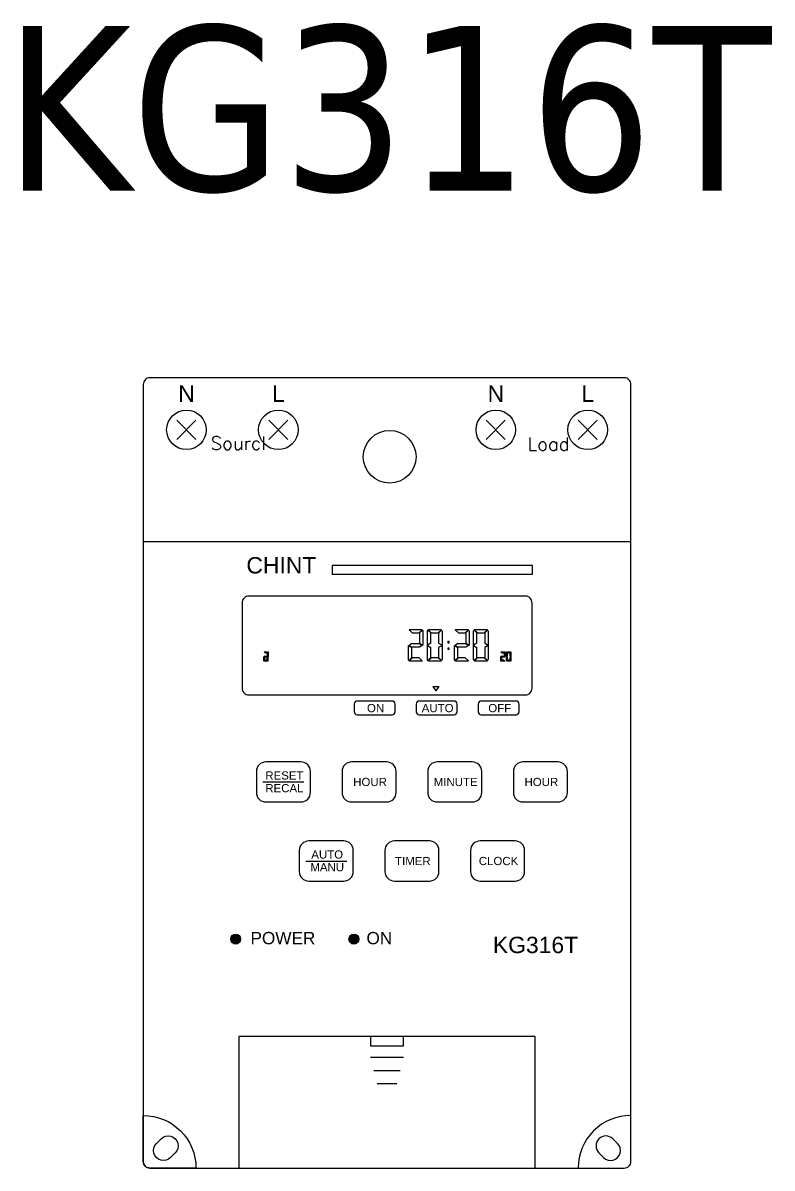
# Model space of a CAD drawing. Header units: millimetres. Extents: x 151 to 1164, y 209 to 402.
# Drawn here: x 1050.5 to 1164.1, y 227.8 to 401.7 of the extents above; entities that cross this region are included whole.
import ezdxf
from ezdxf.enums import TextEntityAlignment as Align

# ---------------------------------------------------------------- set-up
doc = ezdxf.new("R2010")
doc.units = ezdxf.units.MM
doc.styles.add('ARIAL', font='arial.ttf')
doc.styles.add('Tahoma (Input Text)', font='tahoma.ttf')

# ---------------------------------------------------------------- blocks, each defined once
blk = doc.blocks.new('*U1909')
h = blk.add_hatch(color=1)
h.set_gradient(color1=(252, 84, 87), color2=(252, 49, 52), one_color=1, tint=0.59, name='INVCYLINDER')
edge = h.paths.add_edge_path()
edge.add_arc((-22.97, 34.77), 0.75, 0, 360)
h = blk.add_hatch(color=1)
h.set_gradient(color1=(252, 84, 87), color2=(252, 49, 52), one_color=1, tint=0.59, name='INVCYLINDER')
edge = h.paths.add_edge_path()
edge.add_arc((-5.03, 34.77), 0.75, 0, 360)
for p, q in [((-29, 110.65), (-31.9, 113.54)), ((-29, 113.54), (-31.9, 110.65)), ((-15.05, 113.54), (-17.95, 110.65)), ((-15.05, 110.65), (-17.95, 113.54)), ((15.05, 113.54), (17.95, 110.65)), ((15.05, 110.65), (17.95, 113.54)), ((29, 110.65), (31.9, 113.54)), ((29, 113.54), (31.9, 110.65)), ((-37, 95.16), (37, 95.16)), ((3.83, 81.25), (3.35, 81.73)), ((4.86, 81.25), (5.34, 81.73)), ((6.72, 81.25), (6.24, 81.73)), ((7.75, 81.25), (8.24, 81.73)), ((10.83, 81.25), (10.35, 81.73)), ((11.86, 81.25), (12.34, 81.73)), ((13.72, 81.25), (13.24, 81.73)), ((14.75, 81.25), (15.24, 81.73)), ((4.9, 81.21), (5.38, 81.69)), ((6.68, 81.21), (6.2, 81.69)), ((7.79, 81.21), (8.27, 81.69)), ((11.9, 81.21), (12.38, 81.69)), ((13.68, 81.21), (13.2, 81.69)), ((14.79, 81.21), (15.27, 81.69)), ((-18.5, 78.24), (-18.65, 78.38)), ((-18.19, 78.24), (-18.05, 78.38)), ((-18.18, 78.23), (-18.04, 78.37)), ((3.24, 79.35), (3.75, 79.06)), ((3.75, 79.63), (3.34, 79.37)), ((3.34, 79.37), (3.75, 79.12)), ((4.94, 79.69), (5.44, 79.4)), ((4.94, 79.63), (5.35, 79.37)), ((5.35, 79.37), (4.94, 79.12)), ((6.64, 79.69), (6.14, 79.4)), ((6.14, 79.35), (6.64, 79.06)), ((7.83, 79.69), (8.34, 79.4)), ((8.34, 79.35), (7.83, 79.06)), ((10.24, 79.35), (10.75, 79.06)), ((10.75, 79.63), (10.34, 79.37)), ((10.34, 79.37), (10.75, 79.12)), ((11.94, 79.69), (12.44, 79.4)), ((11.94, 79.63), (12.35, 79.37)), ((12.35, 79.37), (11.94, 79.12)), ((13.64, 79.69), (13.14, 79.4)), ((13.14, 79.35), (13.64, 79.06)), ((14.83, 79.69), (15.34, 79.4)), ((15.34, 79.35), (14.83, 79.06)), ((17.43, 78.24), (17.29, 78.38)), ((17.74, 78.24), (17.89, 78.38)), ((17.76, 78.23), (17.9, 78.37)), ((18.29, 78.23), (18.15, 78.37)), ((18.3, 78.24), (18.16, 78.38)), ((18.61, 78.24), (18.76, 78.38)), ((18.62, 78.23), (18.77, 78.37)), ((-18.68, 77.67), (-18.53, 77.58)), ((-18.52, 77.13), (-18.66, 76.98)), ((-18.53, 77.75), (-18.65, 77.68)), ((-18.65, 77.68), (-18.53, 77.6)), ((-18.5, 77.11), (-18.64, 76.96)), ((-18.19, 77.11), (-18.05, 76.97)), ((-18.18, 77.13), (-18.04, 76.98)), ((-18.17, 77.77), (-18.02, 77.68)), ((-18.17, 77.75), (-18.05, 77.68)), ((-18.05, 77.68), (-18.17, 77.6)), ((-18.02, 77.67), (-18.17, 77.58)), ((3.78, 77.55), (3.3, 77.07)), ((3.84, 77.49), (3.36, 77.01)), ((4.86, 77.5), (5.34, 77.01)), ((6.67, 77.55), (6.19, 77.07)), ((6.73, 77.49), (6.25, 77.01)), ((7.75, 77.5), (8.24, 77.01)), ((7.79, 77.53), (8.27, 77.05)), ((10.78, 77.55), (10.3, 77.07)), ((10.84, 77.49), (10.36, 77.01)), ((11.86, 77.5), (12.34, 77.01)), ((13.67, 77.55), (13.19, 77.07)), ((13.73, 77.49), (13.25, 77.01)), ((14.75, 77.5), (15.24, 77.01)), ((14.79, 77.53), (15.27, 77.05)), ((17.26, 77.67), (17.41, 77.58)), ((17.42, 77.13), (17.28, 76.98)), ((17.41, 77.75), (17.29, 77.68)), ((17.29, 77.68), (17.41, 77.6)), ((17.44, 77.11), (17.29, 76.96)), ((17.74, 77.11), (17.89, 76.97)), ((17.77, 77.77), (17.92, 77.68)), ((17.77, 77.75), (17.89, 77.68)), ((17.89, 77.68), (17.77, 77.6)), ((18.28, 77.77), (18.13, 77.68)), ((18.13, 77.67), (18.28, 77.58)), ((18.29, 77.13), (18.14, 76.98)), ((18.31, 77.11), (18.16, 76.96)), ((18.61, 77.11), (18.76, 76.97)), ((18.62, 77.12), (18.77, 76.98)), ((18.64, 77.77), (18.79, 77.68)), ((18.79, 77.67), (18.64, 77.58)), ((-18.83, 58.63), (-12.62, 58.63)), ((-12.33, 46.63), (-6.12, 46.63)), ((-2.49, 16.83), (2.49, 16.83)), ((-1.99, 14.83), (1.99, 14.83)), ((-1.49, 12.83), (1.49, 12.83))]:
    blk.add_line(p, q)
at = {"color": 253}
blk.add_line((6.93, 73.11), (7.39, 72.48), dxfattribs=at)
for points in [[(-36, 0), (36, 0, 0.414214), (37, 1), (37, 119, 0.414214), (36, 120), (-36, 120, 0.414214), (-37, 119), (-37, 1, 0.414214)], [(-21, 71.85), (21, 71.85, 0.414214), (22, 72.85), (22, 85.85, 0.414214), (21, 86.85), (-21, 86.85, 0.414214), (-22, 85.85), (-22, 72.85, 0.414214)], [(-29, 0), (-29, 0), (-36, 0, -0.414214), (-37, 1), (-37, 8), (-37, 8, -0.414214)], [(29, 0), (29, 0), (36, 0, 0.414214), (37, 1), (37, 8), (37, 8, 0.414214)]]:
    blk.add_lwpolyline(points, format="xyb", close=True)
at = {"color": 5}
blk.add_lwpolyline([(-8.35, 90.2), (22.05, 90.2), (22.05, 91.52), (-8.35, 91.52)], close=True, dxfattribs=at)
for points in [[(3.35, 81.73, -0.173003), (3.52, 81.8), (5.16, 81.8, -0.173003), (5.34, 81.73)], [(6.24, 81.73, -0.173003), (6.42, 81.8), (8.06, 81.8, -0.173003), (8.23, 81.73)], [(10.35, 81.73, -0.173003), (10.52, 81.8), (12.16, 81.8, -0.173003), (12.34, 81.73)], [(13.24, 81.73, -0.173003), (13.42, 81.8), (15.06, 81.8, -0.173003), (15.23, 81.73)], [(3.83, 81.25, -0.161906), (3.94, 81.29), (4.74, 81.29, -0.161906), (4.86, 81.25)], [(4.9, 81.21, -0.161906), (4.94, 81.1), (4.94, 79.69)], [(5.38, 81.69, -0.173003), (5.44, 81.52), (5.44, 79.4)], [(6.14, 79.4), (6.14, 81.52, -0.173003), (6.2, 81.69, -0.173003)], [(6.64, 79.69), (6.64, 81.1, -0.161906), (6.68, 81.21, -0.161906)], [(6.72, 81.25, -0.161906), (6.84, 81.29), (7.64, 81.29, -0.161906), (7.75, 81.25)], [(7.79, 81.21, -0.161906), (7.83, 81.1), (7.83, 79.69)], [(8.27, 81.69, -0.173003), (8.34, 81.52), (8.34, 79.4)], [(10.83, 81.25, -0.161906), (10.94, 81.29), (11.74, 81.29, -0.161906), (11.86, 81.25)], [(11.9, 81.21, -0.161906), (11.94, 81.1), (11.94, 79.69)], [(12.38, 81.69, -0.173003), (12.44, 81.52), (12.44, 79.4)], [(13.14, 79.4), (13.14, 81.52, -0.173003), (13.2, 81.69, -0.173003)], [(13.64, 79.69), (13.64, 81.1, -0.161906), (13.68, 81.21, -0.161906)], [(13.72, 81.25, -0.161906), (13.84, 81.29), (14.64, 81.29, -0.161906), (14.75, 81.25)], [(14.79, 81.21, -0.161906), (14.83, 81.1), (14.83, 79.69)], [(15.27, 81.69, -0.173003), (15.34, 81.52), (15.34, 79.4)], [(-18.65, 78.38, -0.173003), (-18.59, 78.4), (-18.1, 78.4, -0.173003), (-18.05, 78.38)], [(-18.5, 78.24, -0.161906), (-18.47, 78.25), (-18.23, 78.25, -0.161906), (-18.19, 78.24)], [(-18.04, 78.37, -0.173003), (-18.02, 78.32), (-18.02, 77.68)], [(3.3, 77.07, -0.160054), (3.24, 77.23), (3.24, 79.35)], [(3.78, 77.55, -0.143329), (3.75, 77.65), (3.75, 79.06)], [(6.19, 77.07, -0.160054), (6.14, 77.23), (6.14, 79.35)], [(6.67, 77.55, -0.143329), (6.64, 77.65), (6.64, 79.06)], [(7.83, 79.06), (7.83, 77.65, -0.161678), (7.79, 77.53, -0.161678)], [(8.34, 79.35), (8.34, 77.23, -0.173003), (8.27, 77.05, -0.173003)], [(10.3, 77.07, -0.160054), (10.24, 77.23), (10.24, 79.35)], [(10.78, 77.55, -0.143329), (10.75, 77.65), (10.75, 79.06)], [(13.19, 77.07, -0.160054), (13.14, 77.23), (13.14, 79.35)], [(13.67, 77.55, -0.143329), (13.64, 77.65), (13.64, 79.06)], [(14.83, 79.06), (14.83, 77.65, -0.161678), (14.79, 77.53, -0.161678)], [(15.34, 79.35), (15.34, 77.23, -0.173003), (15.27, 77.05, -0.173003)], [(17.29, 78.38, -0.173003), (17.34, 78.4), (17.84, 78.4, -0.173003), (17.89, 78.38)], [(17.43, 78.24, -0.161906), (17.47, 78.25), (17.71, 78.25, -0.161906), (17.74, 78.24)], [(17.9, 78.37, -0.173003), (17.92, 78.32), (17.92, 77.68)], [(18.13, 77.68), (18.13, 78.32, -0.173003), (18.15, 78.37, -0.173003)], [(18.16, 78.38, -0.173003), (18.21, 78.4), (18.7, 78.4, -0.173003), (18.76, 78.38)], [(18.3, 78.24, -0.161906), (18.34, 78.25), (18.58, 78.25, -0.161906), (18.61, 78.24)], [(18.77, 78.37, -0.173003), (18.79, 78.32), (18.79, 77.68)], [(-18.66, 76.98, -0.160054), (-18.68, 77.03), (-18.68, 77.67)], [(-18.05, 76.97, -0.173003), (-18.1, 76.95), (-18.59, 76.95, -0.160054), (-18.64, 76.96, -0.160054)], [(-18.52, 77.13, -0.143329), (-18.53, 77.16), (-18.53, 77.58)], [(-18.19, 77.11, -0.162278), (-18.23, 77.1), (-18.47, 77.1, -0.143329), (-18.5, 77.11, -0.143329)], [(-18.18, 78.23, -0.161906), (-18.17, 78.19), (-18.17, 77.77)], [(-18.18, 77.13, 0.143329), (-18.17, 77.16), (-18.17, 77.58)], [(-18.04, 76.98, 0.160054), (-18.02, 77.03), (-18.02, 77.67)], [(5.34, 77.02, -0.173003), (5.16, 76.95), (3.52, 76.95, -0.160054), (3.36, 77.01, -0.160054)], [(4.86, 77.5, -0.162278), (4.74, 77.46), (3.94, 77.46, -0.143329), (3.84, 77.49, -0.143329)], [(8.23, 77.02, -0.173003), (8.06, 76.95), (6.42, 76.95, -0.160054), (6.25, 77.01, -0.160054)], [(7.75, 77.5, -0.162278), (7.64, 77.46), (6.84, 77.46, -0.143329), (6.73, 77.49, -0.143329)], [(12.34, 77.02, -0.173003), (12.16, 76.95), (10.52, 76.95, -0.160054), (10.36, 77.01, -0.160054)], [(11.86, 77.5, -0.162278), (11.74, 77.46), (10.94, 77.46, -0.143329), (10.84, 77.49, -0.143329)], [(15.23, 77.02, -0.173003), (15.06, 76.95), (13.42, 76.95, -0.160054), (13.25, 77.01, -0.160054)], [(14.75, 77.5, -0.162278), (14.64, 77.46), (13.84, 77.46, -0.143329), (13.73, 77.49, -0.143329)], [(17.28, 76.98, -0.160054), (17.26, 77.03), (17.26, 77.67)], [(17.89, 76.97, -0.173003), (17.84, 76.95), (17.34, 76.95, -0.160054), (17.29, 76.96, -0.160054)], [(17.42, 77.13, -0.143329), (17.41, 77.16), (17.41, 77.58)], [(17.74, 77.11, -0.162278), (17.71, 77.1), (17.47, 77.1, -0.143329), (17.44, 77.11, -0.143329)], [(17.76, 78.23, -0.161906), (17.77, 78.19), (17.77, 77.77)], [(18.14, 76.98, -0.160054), (18.13, 77.03), (18.13, 77.67)], [(18.76, 76.97, -0.173003), (18.7, 76.95), (18.21, 76.95, -0.160054), (18.16, 76.96, -0.160054)], [(18.28, 77.77), (18.28, 78.19, -0.161906), (18.29, 78.23, -0.161906)], [(18.29, 77.13, -0.143329), (18.28, 77.16), (18.28, 77.58)], [(18.61, 77.11, -0.162278), (18.58, 77.1), (18.34, 77.1, -0.143329), (18.31, 77.11, -0.143329)], [(18.62, 78.23, -0.161906), (18.64, 78.19), (18.64, 77.77)], [(18.64, 77.58), (18.64, 77.16, -0.161678), (18.62, 77.12, -0.161678)], [(18.79, 77.67), (18.79, 77.03, -0.173003), (18.77, 76.98, -0.173003)]]:
    blk.add_lwpolyline(points, format="xyb")
for points in [[(3.75, 79.63), (4.94, 79.63)], [(4.94, 79.12), (3.75, 79.12)], [(3.95, 79.63), (4.74, 79.63)], [(4.74, 79.12), (3.95, 79.12)], [(10.75, 79.63), (11.94, 79.63)], [(11.94, 79.12), (10.75, 79.12)], [(10.95, 79.63), (11.74, 79.63)], [(11.74, 79.12), (10.95, 79.12)], [(-18.53, 77.75), (-18.17, 77.75)], [(-18.17, 77.6), (-18.53, 77.6)], [(-18.47, 77.75), (-18.23, 77.75)], [(-18.23, 77.6), (-18.47, 77.6)], [(17.41, 77.75), (17.77, 77.75)], [(17.77, 77.6), (17.41, 77.6)], [(17.47, 77.75), (17.71, 77.75)], [(17.71, 77.6), (17.47, 77.6)]]:
    blk.add_lwpolyline(points)
for points in [[(9.24, 79.77), (9.44, 79.77), (9.44, 79.97), (9.24, 79.97)], [(9.24, 78.77), (9.44, 78.77), (9.44, 78.97), (9.24, 78.97)], [(9.24, 78.77), (9.44, 78.77), (9.44, 78.97), (9.24, 78.97)], [(-22.5, 20), (-22.5, 0), (22.5, 0), (22.5, 20)], [(-2.49, 18.58), (2.49, 18.58), (2.49, 20), (-2.49, 20)]]:
    blk.add_lwpolyline(points, close=True)
at = {"color": 253}
blk.add_lwpolyline([(6.93, 73.11), (7.86, 73.11), (7.39, 72.48)], dxfattribs=at)
for points in [[(-4.54, 68.83), (0.77, 68.83, 0.414214), (1.22, 69.28), (1.22, 70.46, 0.414214), (0.77, 70.91), (-4.54, 70.91, 0.414214), (-4.99, 70.46), (-4.99, 69.28, 0.414214)], [(4.88, 68.83), (10.19, 68.83, 0.414214), (10.64, 69.28), (10.64, 70.46, 0.414214), (10.19, 70.91), (4.88, 70.91, 0.414214), (4.43, 70.46), (4.43, 69.28, 0.414214)], [(14.29, 68.83), (19.6, 68.83, 0.414214), (20.05, 69.28), (20.05, 70.46, 0.414214), (19.6, 70.91), (14.29, 70.91, 0.414214), (13.84, 70.46), (13.84, 69.28, 0.414214)], [(-34.27, 4.44, -1), (-32.15, 2.32), (-32.86, 1.61, -1), (-34.98, 3.73)], [(34.27, 4.44, 1), (32.15, 2.32), (32.86, 1.61, 1), (34.98, 3.73)]]:
    blk.add_lwpolyline(points, format="xyb", close=True, dxfattribs=at)
at = {"color": 5}
for points in [[(-18.38, 55.59), (-13.07, 55.59, 0.414214), (-11.62, 57.04), (-11.62, 60.22, 0.414214), (-13.07, 61.67), (-18.38, 61.67, 0.414214), (-19.83, 60.22), (-19.83, 57.04, 0.414214)], [(-5.38, 55.59), (-0.07, 55.59, 0.414214), (1.38, 57.04), (1.38, 60.22, 0.414214), (-0.07, 61.67), (-5.38, 61.67, 0.414214), (-6.83, 60.22), (-6.83, 57.04, 0.414214)], [(7.62, 55.59), (12.93, 55.59, 0.414214), (14.38, 57.04), (14.38, 60.22, 0.414214), (12.93, 61.67), (7.62, 61.67, 0.414214), (6.17, 60.22), (6.17, 57.04, 0.414214)], [(20.62, 55.59), (25.93, 55.59, 0.414214), (27.38, 57.04), (27.38, 60.22, 0.414214), (25.93, 61.67), (20.62, 61.67, 0.414214), (19.17, 60.22), (19.17, 57.04, 0.414214)], [(-11.88, 43.59), (-6.57, 43.59, 0.414214), (-5.12, 45.04), (-5.12, 48.22, 0.414214), (-6.57, 49.67), (-11.88, 49.67, 0.414214), (-13.33, 48.22), (-13.33, 45.04, 0.414214)], [(1.12, 43.59), (6.43, 43.59, 0.414214), (7.88, 45.04), (7.88, 48.22, 0.414214), (6.43, 49.67), (1.12, 49.67, 0.414214), (-0.33, 48.22), (-0.33, 45.04, 0.414214)], [(14.12, 43.59), (19.43, 43.59, 0.414214), (20.88, 45.04), (20.88, 48.22, 0.414214), (19.43, 49.67), (14.12, 49.67, 0.414214), (12.67, 48.22), (12.67, 45.04, 0.414214)]]:
    blk.add_lwpolyline(points, format="xyb", close=True, dxfattribs=at)
for centre, radius in [((-30.45, 112.1), 3), ((-16.5, 112.1), 3), ((16.5, 112.1), 3), ((30.45, 112.1), 3), ((0.4, 108), 4)]:
    blk.add_circle(centre, radius)
at = {"color": 1}
for centre in [(-22.97, 34.77), (-5.03, 34.77)]:
    blk.add_circle(centre, 0.75, dxfattribs=at)
at = {"color": 253, "lineweight": 9, "attachment_point": 5, "style": 'ARIAL'}
for s, insert, char_height, width in [('N', (-30.43, 117.59), 2.49, 12.4402), ('L', (-16.48, 117.59), 2.49, 12.4402), ('N', (16.52, 117.59), 2.49, 12.4402), ('L', (30.47, 117.59), 2.49, 12.4402), ('ON', (-1.74, 69.84), 1.244, 6.2201), ('AUTO', (7.68, 69.84), 1.244, 6.2201), ('OFF', (17.1, 69.84), 1.244, 6.2201), ('POWER', (-15.8, 34.91), 1.866, 9.3302), ('ON', (-1.17, 34.91), 1.866, 9.3302), ('KG316T', (22.53, 33.87), 2.488, 12.4402)]:
    blk.add_mtext(s, dxfattribs=dict(at, insert=insert, char_height=char_height, width=width))
at = {"char_height": 2, "width": 3.1628, "attachment_point": 1}
for s, insert in [('{\\Ftxt1|c0;Sourcl}', (-26.74, 111.06)), ('{\\Ftxt1|c0;Load}', (21.33, 110.94))]:
    blk.add_mtext(s, dxfattribs=dict(at, insert=insert))
at = {"color": 5, "lineweight": 9, "insert": (-16.04, 91.51), "char_height": 2.488, "width": 33.7268, "attachment_point": 5, "style": 'ARIAL'}
blk.add_mtext('CHINT', dxfattribs=at)
at = {"lineweight": 9, "char_height": 1.244, "width": 6.2201, "attachment_point": 5, "style": 'ARIAL'}
for s, insert in [('RESET', (-15.58, 59.61)), ('HOUR', (-2.58, 58.62)), ('MINUTE', (10.42, 58.62)), ('HOUR', (23.42, 58.62)), ('RECAL', (-15.58, 57.68)), ('AUTO', (-9.08, 47.61)), ('TIMER', (3.92, 46.62)), ('CLOCK', (16.92, 46.62)), ('MANU', (-9.08, 45.68))]:
    blk.add_mtext(s, dxfattribs=dict(at, insert=insert))

msp = doc.modelspace()

# ---------------------------------------------------------------- block references
msp.add_blockref('*U1909', (1105.71, 227.78))

# ---------------------------------------------------------------- texts
at = {"style": 'Tahoma (Input Text)'}
msp.add_text('KG316T', height=25, dxfattribs=at).set_placement((1047.56, 388.71), align=Align.MIDDLE_LEFT)

doc.saveas('drawing.dxf')
